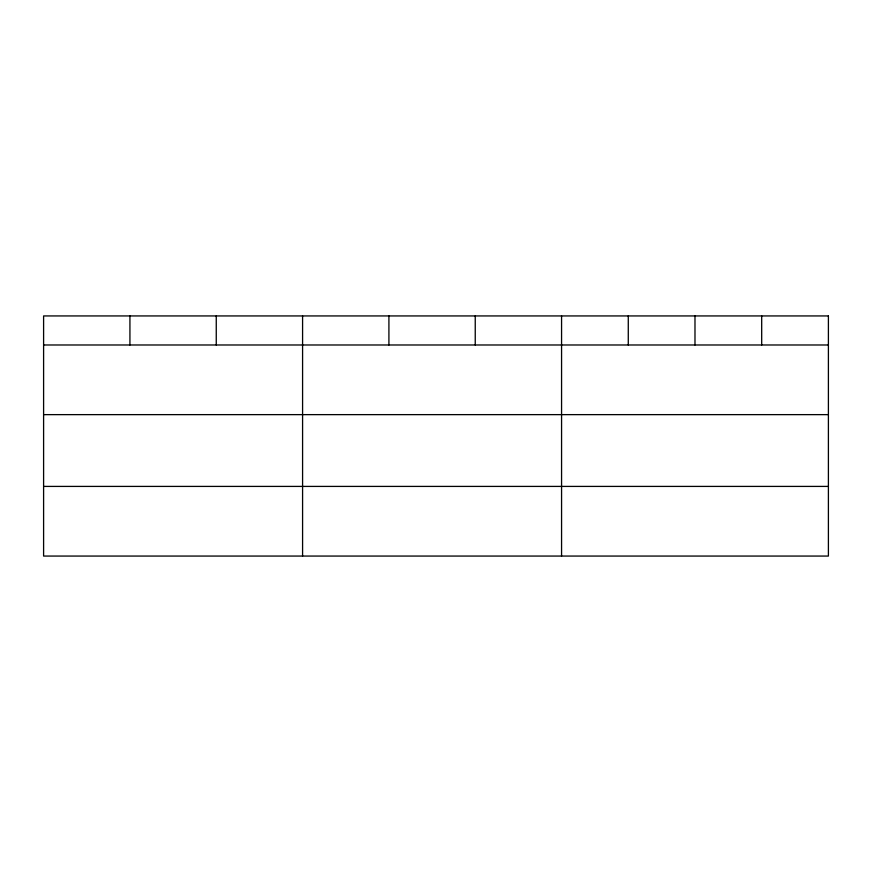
<?xml version="1.0" encoding="UTF-8"?>
<svg xmlns="http://www.w3.org/2000/svg" width="872" height="872" viewBox="0 0 872 872"><rect width="100%" height="100%" fill="white"/><g stroke="black" fill="none" stroke-linecap="round" stroke-linejoin="round"><path stroke-width="1.31" d="M43.6 344.985L828.4 344.985M43.6 414.636L828.4 414.636M43.6 486.413L828.4 486.413M761.692 315.937L761.692 344.985M694.984 315.937L694.984 344.985M628.276 315.937L628.276 344.985M561.568 315.937L561.568 556.063M475.24 315.937L475.24 344.985M388.912 315.937L388.912 344.985M302.584 315.937L302.584 556.063M216.256 315.937L216.256 344.985M129.928 315.937L129.928 344.985M828.4 315.937L43.6 315.937L43.6 556.063L828.4 556.063L828.4 315.937"/></g></svg>
